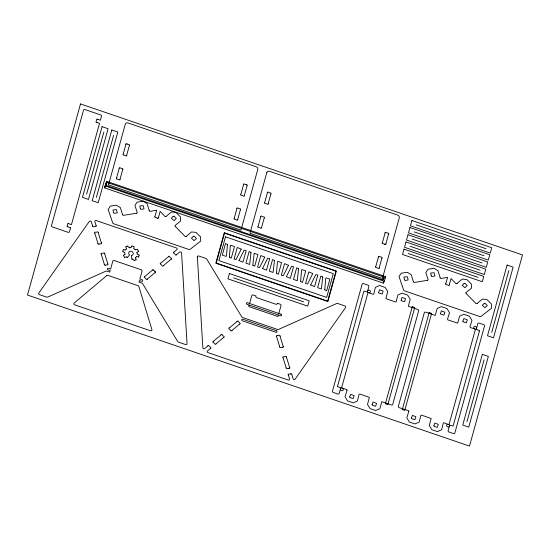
<?xml version="1.0" encoding="UTF-8"?>
<svg xmlns="http://www.w3.org/2000/svg" width="550" height="550" viewBox="0 0 550 550"><rect width="100%" height="100%" fill="white"/><g stroke="black" fill="none" stroke-linecap="round" stroke-linejoin="round"><path stroke-width="0.82" d="M133.884 248.669L134.007 246.751M122.389 214.61L123.138 215.387L136.407 213.249M149.16 210.636L149.861 211.42L156.681 210.238L154.99 216.356M413.277 281.71L414.026 282.494L427.295 280.349M440.048 277.736L440.749 278.52L447.569 277.344L445.878 283.456M105.132 187.213L106.116 185.419L383.123 280.067L383.907 277.049L106.954 182.394L105.469 185.996M70.558 227.782L69.479 231.688A1.189 1.024 28.7 0 1 68.076 232.299L52.36 226.923A1.189 1.024 28.7 0 1 51.514 225.548L83.524 110.151A1.189 1.024 28.7 0 1 84.92 109.539L100.643 114.909A1.189 1.024 28.7 0 1 101.489 116.284L100.396 120.223L97.859 119.391M86.687 194.019L103.868 132.076M96.408 197.34L113.589 135.396M104.376 187.811L106.659 181.314L385.646 276.643L384.34 281.339L383.357 283.133L104.376 187.811L106.453 184.202M106.659 181.314L105.353 186.017L384.34 281.339M106.116 185.419L106.954 182.394M116.593 177.918L119.192 168.547M123.248 153.931L125.854 144.567M120.051 179.101L122.65 169.73M126.706 155.114L129.305 145.75M122.767 251.508L123.262 249.728M138.669 256.946L139.164 255.166M158.448 217.539L160.146 211.413L165.206 216.666L166.183 216.452M234.279 218.13L236.878 208.759M240.928 194.143L243.526 184.772M237.738 219.312L240.329 209.942M244.386 195.326L246.984 185.955M258.122 226.277L260.721 216.906M264.777 202.29L267.376 192.919M261.58 227.452L264.179 218.089M268.235 203.472L270.834 194.102M249.157 305.051L248.738 306.556L277.97 316.546L278.389 315.04M249.59 303.483L251.776 295.618A1.189 1.024 28.7 0 1 253.172 295.006L255.97 295.962L255.874 296.312A1.182 1.018 28.7 0 0 256.712 297.681L275.88 304.232A1.182 1.018 28.7 0 0 277.269 303.621L277.365 303.27L280.163 304.226A1.189 1.024 28.7 0 1 281.009 305.601L278.822 313.472M375.801 266.482L378.4 257.118M382.456 242.495L385.048 233.131M379.259 267.664L381.858 258.294M385.914 243.678L388.506 234.307M383.357 283.133L383.797 281.566M449.336 284.639L451.034 278.52L456.094 283.766L457.071 283.553M466.957 421.706L484.138 359.769M491.721 332.406L508.901 270.469M186.306 236.445L185.295 236.624L175.409 226.572M477.194 303.552L476.183 303.731L466.297 293.673M382.745 279.916L383.907 277.049M130.921 247.651L131.787 245.988M384.663 278.438L385.646 276.643M382.786 280.039L383.46 278.85M135.465 257.833L136.428 256.719M127.304 257.517L129.553 254.987M125.558 249.961L126.5 248.93M166.203 216.308L171.387 211.963L175.883 212.396L180.476 216.961L180.565 221.086L174.921 225.569L175.244 226.538M186.326 236.301L191.51 231.956L196.006 232.396L200.599 236.954L200.695 241.079L190.218 249.253A1.506 1.292 28.7 0 1 188.849 249.439L113.706 223.761A1.506 1.292 28.7 0 1 112.667 222.757L108.151 209.461L110.316 206.106L116.421 205.198L120.361 207.646L122.451 214.472M144.843 276.478L152.377 270.174M160.847 263.086L168.382 256.774M174.054 252.044L176.894 249.666A1.127 0.969 28.7 0 0 176.371 247.94L96.161 220.536A1.127 0.969 28.7 0 0 94.848 221.629L95.996 225.369M147.414 279.036L154.949 272.724M163.419 265.636L170.954 259.332M176.626 254.602L179.706 252.024A1.127 0.969 28.7 0 1 181.583 252.876L187.041 343.647A1.189 1.024 28.7 0 1 185.611 344.568L178.688 342.203A1.884 1.616 28.7 0 1 177.554 341.303L142.684 283.745A1.506 1.292 28.7 0 0 141.776 283.03L138.999 282.081L139.411 280.569L141.549 281.298A0.942 0.804 28.7 0 0 142.649 280.816A0.942 0.804 28.7 0 0 141.983 279.73L139.851 279.001L142.031 271.136A1.189 1.024 28.7 0 0 141.185 269.754L114.194 260.535A1.189 1.024 28.7 0 0 112.798 261.147L110.619 269.012L108.481 268.283A0.942 0.804 28.7 0 0 107.381 268.764A0.942 0.804 28.7 0 0 108.047 269.851L110.179 270.579L109.766 272.092L106.982 271.136A1.506 1.292 28.7 0 0 105.868 271.171L47.871 296.993A1.884 1.616 28.7 0 1 46.475 297.028L39.552 294.663A1.189 1.024 28.7 0 1 38.837 293.012L89.348 221.361A1.127 0.969 28.7 0 1 91.334 221.829L92.572 225.878M207.79 345.978L204.71 348.556A1.127 0.969 28.7 0 1 202.833 347.696L197.374 256.926A1.189 1.024 28.7 0 1 198.804 256.004L205.734 258.376A1.884 1.616 28.7 0 1 206.862 259.27L241.739 316.827A1.506 1.292 28.7 0 0 242.639 317.549L277.441 329.436A1.506 1.292 28.7 0 0 278.548 329.409L336.552 303.579A1.884 1.616 28.7 0 1 337.941 303.545L344.864 305.91A1.189 1.024 28.7 0 1 345.586 307.567L295.068 379.211A1.127 0.969 28.7 0 1 293.081 378.744L291.837 374.694M213.462 341.241L220.997 334.936M229.467 327.848L237.002 321.537M210.361 348.528L207.515 350.907A1.127 0.969 28.7 0 0 208.044 352.632L288.255 380.036A1.127 0.969 28.7 0 0 289.561 378.943L288.42 375.203M216.033 343.798L223.568 337.487M232.038 330.406L239.573 324.094M457.091 283.408L462.275 279.063L466.771 279.503L471.364 284.061L471.46 288.186L465.809 292.676L466.132 293.638M477.214 303.401L482.398 299.056L486.894 299.496L491.487 304.061L491.583 308.179L481.106 316.353A1.506 1.292 28.7 0 1 479.737 316.539L404.594 290.868A1.506 1.292 28.7 0 1 403.556 289.864L399.039 276.561L401.204 273.212L407.309 272.305L411.249 274.746L413.339 281.579M123.448 255.399L124.919 254.375M136.936 252.354L138.483 251.274M125.84 246.819L127.614 246.049M134.324 260.624L136.091 259.854M135.328 249.796L137.301 249.349M124.63 257.324L126.438 256.912M282.432 347.222L280.919 347.449A0.722 0.619 28.7 0 1 279.654 346.816M288.881 368.287L287.368 368.514A0.722 0.619 28.7 0 1 286.096 367.881M99.124 244.014L100.636 243.788A0.722 0.619 28.7 0 0 101.42 242.846M105.566 265.079L107.078 264.853A0.722 0.619 28.7 0 0 107.869 263.911M277.331 335.72L278.843 335.493A0.722 0.619 28.7 0 1 280.115 336.126M290.606 373.931L289.094 374.151A0.722 0.619 28.7 0 0 288.31 375.093M131.979 259.153L132.749 259.064M129.298 247.748L130.79 247.72M123.379 249.666L125.414 250.009M136.565 256.671L138.559 257.008M427.446 280.424L428.203 279.826L425.81 272.587L427.976 269.239L434.081 268.331L438.02 270.779L440.11 277.606M136.558 213.317L137.314 212.719L134.922 205.487L137.088 202.139L143.192 201.231L147.132 203.672L149.222 210.506M416.137 224.826L486.042 248.71M414.184 231.88L484.082 255.757M412.184 239.085L482.089 262.969M127.05 144.038L128.583 144.561A0.722 0.619 28.7 0 1 129.415 145.661M246.256 184.772L244.729 184.25A0.722 0.619 28.7 0 0 243.478 184.635M410.183 246.29L480.088 270.174M384.711 244.2L383.178 243.678A0.722 0.619 28.7 0 1 382.346 242.584M408.189 253.495L478.087 277.379M157.245 218.061L155.712 217.539A0.722 0.619 28.7 0 1 154.88 216.439M233.613 277.887L303.518 301.771M68.901 223.788L71.431 224.654L99.536 123.324L97.013 122.458M131.917 245.946L133.925 246.634M68.056 226.854L70.579 227.721M197.086 256.795L197.443 257.077M137.239 254.052L139.102 255.042M122.829 251.632L124.651 252.594M133.959 248.799L135.176 249.755M126.589 256.96L127.181 257.517M153.78 270.304L154.921 271.439M127.751 246.084L129.154 247.686M132.894 259.119L134.186 260.59M137.431 249.404L138.504 251.151M123.427 255.523L124.499 257.269M135.444 257.971L136.139 259.738M125.799 246.936L126.527 248.792M280.074 336.256L283.113 346.177M286.522 357.321L289.554 367.242M276.657 336.765L279.689 346.686M283.106 357.83L286.137 367.751M98.278 232.822L101.31 242.742M104.72 253.887L107.759 263.808M94.854 233.331L97.893 243.251M101.303 254.396L104.335 264.316M136.895 252.484L137.149 253.921M131.306 255.585L131.876 259.077M124.733 252.725L124.967 254.244M129.305 254.595A2.358 2.028 28.7 0 1 129.642 251.481A2.358 2.028 28.7 0 1 133.004 252.629A2.358 2.028 28.7 0 1 131.697 255.413M125.806 144.43A0.722 0.619 28.7 0 1 127.064 144.038M123.145 154.021A0.722 0.619 28.7 0 0 123.984 155.127L125.51 155.643A0.722 0.619 28.7 0 0 126.754 155.251M119.151 168.417A0.722 0.619 28.7 0 1 120.409 168.018L121.928 168.547A0.722 0.619 28.7 0 1 122.76 169.647M116.49 178.008A0.722 0.619 28.7 0 0 117.329 179.114L118.855 179.623A0.722 0.619 28.7 0 0 120.099 179.238M240.439 209.853A0.722 0.619 28.7 0 0 239.601 208.746L238.074 208.237A0.722 0.619 28.7 0 0 236.83 208.622M237.779 219.443A0.722 0.619 28.7 0 1 236.521 219.842L235.001 219.312A0.722 0.619 28.7 0 1 234.169 218.212M246.249 184.759A0.722 0.619 28.7 0 1 247.087 185.866M244.427 195.456A0.722 0.619 28.7 0 1 243.176 195.855L241.656 195.326A0.722 0.619 28.7 0 1 240.817 194.226M267.334 192.782A0.722 0.619 28.7 0 1 268.586 192.39L270.105 192.919A0.722 0.619 28.7 0 1 270.937 194.019M264.674 202.373A0.722 0.619 28.7 0 0 265.512 203.486L267.032 203.995A0.722 0.619 28.7 0 0 268.283 203.61M260.673 216.769A0.722 0.619 28.7 0 1 261.931 216.377L263.45 216.906A0.722 0.619 28.7 0 1 264.282 217.999M258.019 226.359A0.722 0.619 28.7 0 0 258.857 227.466L260.377 227.982A0.722 0.619 28.7 0 0 261.621 227.597M381.961 258.211A0.722 0.619 28.7 0 0 381.123 257.104L379.603 256.589A0.722 0.619 28.7 0 0 378.359 256.981M379.308 267.802A0.722 0.619 28.7 0 1 378.049 268.194L376.53 267.664A0.722 0.619 28.7 0 1 375.698 266.571M388.616 234.224A0.722 0.619 28.7 0 0 387.777 233.117L386.251 232.602A0.722 0.619 28.7 0 0 385.007 232.994M385.956 243.815A0.722 0.619 28.7 0 1 384.697 244.207M449.377 284.776A0.722 0.619 28.7 0 1 448.119 285.168L446.6 284.646A0.722 0.619 28.7 0 1 445.768 283.546M158.489 217.676A0.722 0.619 28.7 0 1 157.231 218.068M68.798 223.685A0.722 0.619 28.7 0 0 67.691 224.324L67.327 225.672A0.722 0.619 28.7 0 0 67.911 226.882M96.869 122.478A0.722 0.619 28.7 0 1 96.277 121.261L96.662 119.914A0.722 0.619 28.7 0 1 97.756 119.281M213.317 341.261A0.722 0.619 28.7 0 0 213.489 342.54L214.624 343.661A0.722 0.619 28.7 0 0 215.999 343.929M221.031 334.806A0.722 0.619 28.7 0 1 222.413 335.074L223.541 336.201A0.722 0.619 28.7 0 1 223.712 337.473M229.322 327.869A0.722 0.619 28.7 0 0 229.494 329.147L230.629 330.268A0.722 0.619 28.7 0 0 232.004 330.536M237.036 321.413A0.722 0.619 28.7 0 1 238.418 321.681L239.546 322.809A0.722 0.619 28.7 0 1 239.718 324.074M283.222 346.28A0.722 0.619 28.7 0 1 282.432 347.236M276.547 336.662A0.722 0.619 28.7 0 1 277.337 335.713M289.671 367.352A0.722 0.619 28.7 0 1 288.874 368.301M286.564 357.197A0.722 0.619 28.7 0 0 285.278 356.551L283.779 356.785A0.722 0.619 28.7 0 0 282.989 357.727M94.744 233.221A0.722 0.619 28.7 0 1 95.535 232.272L97.047 232.059A0.722 0.619 28.7 0 1 98.312 232.691M99.131 244.021A0.722 0.619 28.7 0 1 97.852 243.375M101.193 254.292A0.722 0.619 28.7 0 1 101.984 253.344L103.489 253.124A0.722 0.619 28.7 0 1 104.761 253.756M105.579 265.086A0.722 0.619 28.7 0 1 104.301 264.447M154.921 271.425A0.722 0.619 28.7 0 1 155.093 272.704M147.379 279.166A0.722 0.619 28.7 0 1 145.998 278.898L144.87 277.764A0.722 0.619 28.7 0 1 144.698 276.499M152.412 270.036A0.722 0.619 28.7 0 1 153.794 270.311M171.098 259.311A0.722 0.619 28.7 0 0 170.926 258.032L169.785 256.912A0.722 0.619 28.7 0 0 168.417 256.644M163.384 265.767A0.722 0.619 28.7 0 1 162.002 265.499L160.875 264.371A0.722 0.619 28.7 0 1 160.703 263.099M176.591 254.726A0.722 0.619 28.7 0 1 175.209 254.458L174.082 253.33A0.722 0.619 28.7 0 1 173.91 252.065M96.106 225.479A0.722 0.619 28.7 0 1 95.315 226.428L93.802 226.641A0.722 0.619 28.7 0 1 92.537 226.009M207.824 345.847A0.722 0.619 28.7 0 1 209.206 346.115L210.334 347.243A0.722 0.619 28.7 0 1 210.506 348.514M290.599 373.924A0.722 0.619 28.7 0 1 291.878 374.564M173.119 216.501L171.284 218.199L174.027 220.626L176.289 218.453L174.034 216.116L173.126 216.439M464.014 283.601L462.172 285.306L464.922 287.732L467.177 285.553L464.929 283.222L464.014 283.573M193.249 236.493L191.414 238.198L194.157 240.625L196.426 238.508L194.164 236.115L193.249 236.466M484.138 303.6L482.302 305.298L485.045 307.725L487.3 305.553L485.052 303.222L484.138 303.6M337.521 386.272L337.886 386.87L339.212 387.159A1.691 1.451 28.7 0 1 340.416 389.111A1.478 1.272 28.7 0 0 341.564 390.638A1.478 1.272 28.7 0 0 343.2 389.943A1.478 1.272 28.7 0 0 342.437 388.266A0.942 0.804 28.7 0 1 341.77 387.179L367.819 293.246A0.942 0.804 28.7 0 1 368.926 292.765A1.478 1.272 28.7 0 0 370.411 291.851A1.478 1.272 28.7 0 0 369.401 290.256A1.478 1.272 28.7 0 0 367.682 290.799A1.691 1.451 28.7 0 1 365.702 291.665L364.396 291.074L363.811 291.438L337.521 386.272M347.071 390.101L345.049 396.777L347.586 400.916L353.203 402.834L357.397 400.998L359.061 394.309L359.803 394.027L369.353 397.382L367.503 404.449L370.04 408.588L375.657 410.506L379.851 408.671L381.837 401.686L391.325 404.965A1.189 1.024 28.7 0 0 392.721 404.353L418.66 310.846A1.189 1.024 28.7 0 0 417.814 309.464L408.306 306.261L410.204 299.241L407.66 295.109L402.05 293.191L397.856 295.02L396.186 301.716L395.505 302.012L385.853 298.588L387.75 291.569L385.206 287.437L379.596 285.519L375.402 287.347L373.739 294.044L373.168 294.36L367.297 292.201L368.871 286.509A1.189 1.024 28.7 0 0 368.026 285.134L363.536 283.601A1.189 1.024 28.7 0 0 362.141 284.212L332.482 391.126A1.189 1.024 28.7 0 0 333.327 392.501L337.817 394.034A1.189 1.024 28.7 0 0 339.219 393.429L340.808 387.709L346.596 389.51L347.071 390.101M349.663 397.052L350.082 397.671L353.155 398.592L354.131 395.677L350.659 394.302L349.669 396.997M372.116 404.717L372.536 405.343L375.609 406.264L376.585 403.349L373.113 401.974L372.123 404.669M378.654 292.511L379.074 293.129L382.14 294.051L383.103 291.081L379.589 289.781L378.654 292.511M401.108 300.183L401.527 300.802L404.594 301.723L405.556 298.753L402.105 297.433L401.108 300.183M408.836 411.207L406.814 417.883L409.351 422.022L414.968 423.933L419.162 422.104L420.826 415.408L421.513 415.112L431.159 418.536L429.268 425.556L431.805 429.688L437.422 431.606L441.616 429.777L443.266 423.129L443.843 422.764L449.749 424.978L448.133 430.643A1.189 1.024 28.7 0 0 448.979 432.018L453.475 433.551A1.189 1.024 28.7 0 0 454.871 432.939L484.522 326.026A1.189 1.024 28.7 0 0 483.677 324.651L479.188 323.118A1.189 1.024 28.7 0 0 477.792 323.723L476.266 329.395L470.257 327.532L469.961 326.865L471.969 320.347L469.425 316.209L463.815 314.291L459.621 316.126L457.627 323.111L447.913 319.921L447.501 319.248L449.515 312.675L446.971 308.536L441.361 306.618L437.168 308.454L435.181 315.439L425.693 312.159A1.189 1.024 28.7 0 0 424.291 312.771L398.358 406.278A1.189 1.024 28.7 0 0 399.204 407.66L408.361 410.616L408.836 411.207M411.414 418.144L411.84 418.77L414.906 419.691L415.869 416.714L412.411 415.401L411.414 418.144M433.868 425.824L434.287 426.442L437.36 427.364L438.322 424.394L434.864 423.074L433.868 425.824M440.419 313.61L440.839 314.236L443.905 315.157L444.888 312.242L441.416 310.867L440.426 313.562M462.873 321.282L463.293 321.908L466.359 322.829L467.321 319.853L463.87 318.539L462.873 321.282M479.49 330.804L453.186 425.734L452.554 426.051L451.309 425.459A1.691 1.451 28.7 0 0 449.329 426.326A1.478 1.272 28.7 0 1 447.611 426.869A1.478 1.272 28.7 0 1 446.6 425.274A1.478 1.272 28.7 0 1 448.092 424.366A0.942 0.804 28.7 0 0 449.192 423.885L475.248 329.952A0.942 0.804 28.7 0 0 474.581 328.866A1.478 1.272 28.7 0 1 473.811 327.181A1.478 1.272 28.7 0 1 475.454 326.494A1.478 1.272 28.7 0 1 476.603 328.013A1.691 1.451 28.7 0 0 477.799 329.966L479.49 330.804M113.589 212.712L114.276 213.393L117.301 212.816L116.442 209.605L112.956 209.99L113.596 212.657M404.477 279.819L405.164 280.493L408.148 279.964L407.378 276.753L403.886 277.049L404.484 279.792M140.36 208.746L141.047 209.419L144.031 208.89L143.268 205.679L139.769 205.975L140.367 208.718M431.248 275.846L431.936 276.519L434.961 275.949L434.108 272.738L430.657 273.075L431.255 275.818M227.425 244.413L226.449 256.087L226.05 256.376L222.31 255.104L225.534 243.478L227.425 244.413M229.364 257.207L231.254 258.163L234.479 246.538L230.739 245.272L230.34 245.527L229.364 257.207M251.013 252.471L249.666 264.433L245.891 263.161L249.116 251.542L251.013 252.471M252.814 265.217L254.712 266.179L257.936 254.554L254.162 253.282L252.814 265.217M274.457 260.48L273.116 272.449L269.342 271.178L272.566 259.552L274.457 260.48M276.471 273.302L278.369 274.257L281.593 262.632L277.846 261.367L277.447 261.656L276.471 273.302M298.595 268.723L297.248 280.692L293.473 279.421L296.697 267.795L298.595 268.723M300.603 281.545L302.5 282.507L305.724 270.882L301.978 269.61L301.586 269.899L300.603 281.545M322.747 276.98L321.399 288.942L317.625 287.671L320.849 276.052L322.747 276.98M324.754 289.795L326.652 290.757L329.876 279.132L326.129 277.867L325.731 278.156L324.754 289.795M239.002 260.494L242.956 262.157L246.18 250.539L244.138 250.119L239.016 260.439M241.216 249.129L236.074 259.531L234.039 259.112L237.263 247.486L241.216 249.129M262.556 268.538L266.509 270.208L269.734 258.582L267.712 258.143L262.556 268.51M264.763 257.173L259.607 267.596L257.586 267.156L260.81 255.537L264.763 257.201M286.378 276.678L290.324 278.348L293.549 266.722L291.528 266.282L286.378 276.678M288.475 265.279L283.339 275.674L281.304 275.261L284.529 263.636L288.475 265.279M310.633 284.969L314.586 286.632L317.811 275.007L315.769 274.594L310.64 284.941M312.737 273.563L307.581 283.993L305.559 283.553L308.784 271.927L312.737 273.563M80.513 103.929L27.5 295.054L469.487 446.071L522.5 254.946L80.513 103.929M102.073 126.672L82.466 197.367L88.481 199.423L108.089 128.728L102.073 126.672M111.801 129.999L92.194 200.688L98.203 202.744L117.81 132.048L111.801 129.999M108.701 184.181L108.501 184.896L240.934 230.147L257.764 169.476A2.386 2.049 28.7 0 0 256.066 166.719L128.088 122.987A2.386 2.049 28.7 0 0 125.29 124.211L108.701 184.181M224.269 232.719L215.813 263.216L327.91 301.517L336.366 271.019L224.269 232.719M224.538 233.152L216.253 263.024L327.642 301.084L335.926 271.212L224.538 233.152M225.5 236.823L218.907 260.59L326.679 297.413L333.272 273.646L225.5 236.823M229.412 273.536L227.934 278.864L307.711 306.123L309.189 300.795L229.412 273.536M266.812 172.569L249.989 233.241L382.415 278.486L399.286 217.827A2.386 2.049 28.7 0 0 397.595 215.071L269.61 171.346A2.386 2.049 28.7 0 0 266.812 172.569M403.989 249.143L402.511 254.471L482.288 281.731L483.766 276.403L403.989 249.143M405.982 241.938L404.511 247.266L484.289 274.526L485.767 269.197L405.982 241.938M407.983 234.733L406.505 240.061L486.283 267.321L487.761 261.993L407.983 234.733M409.984 227.528L408.506 232.849L488.283 260.109L489.761 254.788L409.984 227.528M411.936 220.474L410.458 225.803L490.243 253.062L491.714 247.734L411.936 220.474M412.273 306.756L385.371 403.755L387.819 404.594L414.721 307.594L412.273 306.756M429.199 312.538L402.291 409.537L404.738 410.376L431.64 313.376L429.199 312.538M482.343 354.365L462.736 425.054L468.744 427.109L488.352 356.414L482.343 354.365M507.114 265.066L487.506 335.761L493.515 337.81L513.123 267.121L507.114 265.066M106.789 275.55L74.161 303.05A1.182 1.018 28.7 0 0 74.718 304.858L150.528 330.756A1.182 1.052 36 0 0 151.628 330.598A1.182 1.018 28.7 0 0 151.903 329.608L138.861 286.509A1.182 1.018 28.7 0 0 138.029 285.684L107.896 275.385A1.182 1.018 28.7 0 0 106.789 275.55M280.961 314.201L247.459 302.754A0.942 0.804 28.7 0 0 246.359 303.236A0.942 0.804 28.7 0 0 247.026 304.322L280.528 315.769A0.942 0.804 28.7 0 0 281.627 315.288A0.942 0.804 28.7 0 0 280.961 314.201M276.368 330.722L242.873 319.275A0.942 0.804 28.7 0 0 241.766 319.756A0.942 0.804 28.7 0 0 242.433 320.843L275.935 332.289A0.942 0.804 28.7 0 0 277.035 331.808A0.942 0.804 28.7 0 0 276.368 330.722"/></g></svg>
